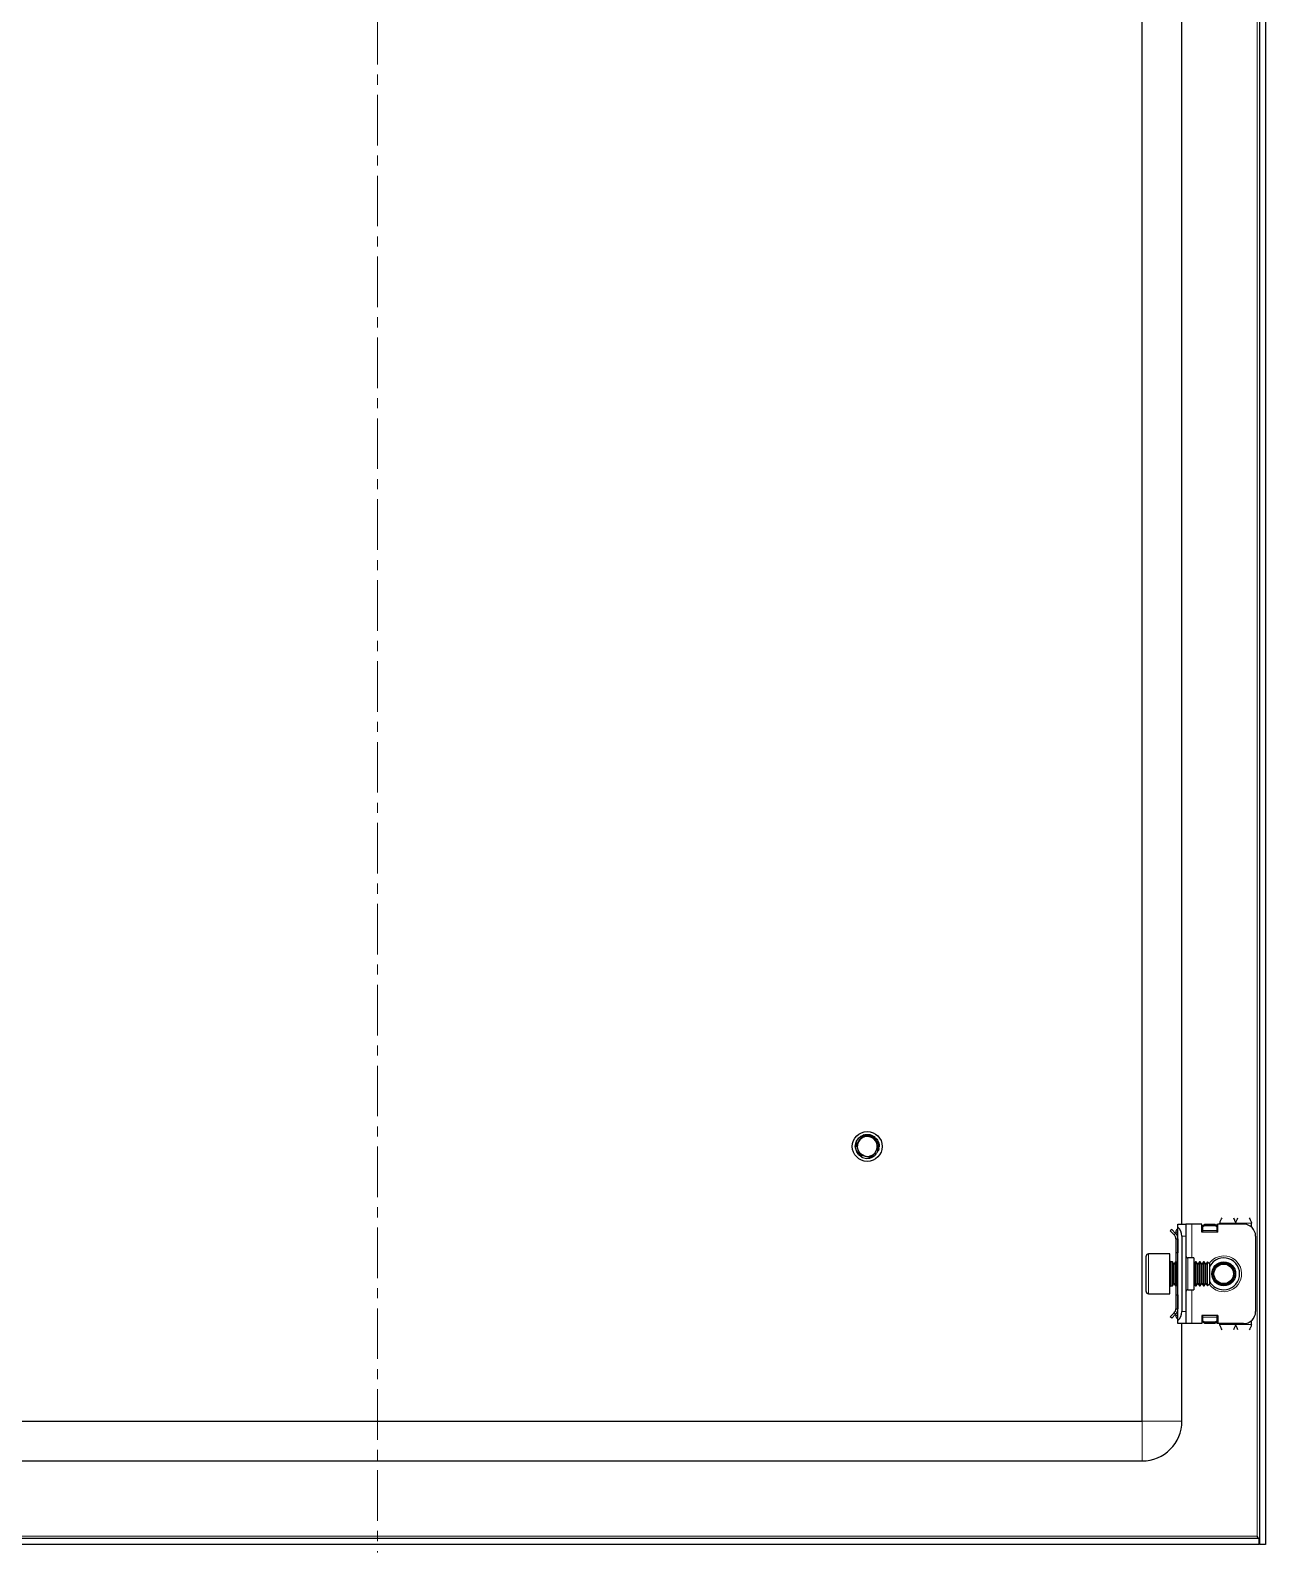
# Model space of a CAD drawing. Header units: millimetres. Extents: x 73 to 1389, y -624 to 1170.
# Drawn here: x 1078.5 to 1388.6, y -504.5 to -122.2 of the extents above; entities that cross this region are included whole.
import ezdxf

# ---------------------------------------------------------------- set-up
doc = ezdxf.new("R2010")
doc.units = ezdxf.units.MM
doc.linetypes.add('CENTERX2', pattern=[20.32, 12.7, -2.54, 2.54, -2.54])
doc.layers.add('FORMAT', color=7, linetype='Continuous')

msp = doc.modelspace()

# ---------------------------------------------------------------- linework, layer by layer
at = {"color": 8, "linetype": 'Continuous', "lineweight": 18}
for p, q in [((1386.47, 1056.42), (1386.47, -500.38)), ((1366.57, -423.98), (1366.07, -423.98)), ((1366.57, -423.48), (1366.37, -423.27)), ((1370.07, -421.98), (1370.07, -430.48)), ((1376.32, -423.63), (1372.82, -423.63)), ((1377.07, -421.73), (1381.07, -421.73)), ((1385.07, -421.73), (1381.07, -421.73)), ((1368.57, -424.98), (1367.57, -424.98)), ((1359.17, -429.48), (1359.17, -431.79)), ((1359.17, -431.79), (1359.17, -439.48)), ((1364.82, -431.48), (1364.82, -437.48)), ((1369.07, -430.48), (1369.07, -438.48)), ((1370.07, -438.48), (1370.07, -446.98)), ((1366.57, -444.98), (1366.07, -444.98)), ((1366.57, -445.48), (1366.37, -445.69)), ((1367.57, -443.98), (1368.57, -443.98)), ((1372.82, -445.33), (1376.32, -445.33)), ((1381.07, -447.23), (1377.07, -447.23)), ((1385.07, -447.23), (1381.07, -447.23)), ((1357.57, -471.48), (1357.57, -481.48)), ((1357.57, -471.48), (1367.57, -471.48)), ((1386.47, -500.38), (944.67, -500.38))]:
    msp.add_line(p, q, dxfattribs=at)
at = {"color": 7, "linetype": 'Continuous', "lineweight": 25}
for p, q in [((1387.07, 1058.52), (1387.07, -502.48)), ((1388.57, 1058.52), (1388.57, -502.48)), ((1357.57, -471.48), (1357.57, 1027.52)), ((1367.57, -421.98), (1367.57, -46.98)), ((1285.79, -401.36), (1285.89, -401.18)), ((1285.8, -401.36), (1285.91, -401.18)), ((1286.31, -400.51), (1286.47, -400.39)), ((1286.34, -400.55), (1286.45, -400.36)), ((1286.76, -400.14), (1286.89, -399.99)), ((1287.04, -399.9), (1287.3, -399.78)), ((1287.6, -399.64), (1287.88, -399.58)), ((1287.97, -399.54), (1287.93, -399.55)), ((1288.12, -399.52), (1288.31, -399.49)), ((1289.11, -399.53), (1289.07, -399.52)), ((1289.29, -399.57), (1289.25, -399.56)), ((1289.47, -399.62), (1289.43, -399.6)), ((1289.47, -399.62), (1289.67, -399.72)), ((1289.65, -399.68), (1289.61, -399.66)), ((1290.01, -399.84), (1289.96, -399.82)), ((1290.01, -399.84), (1290, -399.95)), ((1290.01, -399.84), (1290.15, -399.96)), ((1290.18, -399.95), (1290.14, -399.92)), ((1290.35, -400.07), (1290.31, -400.04)), ((1290.52, -400.19), (1290.48, -400.16)), ((1290.66, -400.33), (1290.63, -400.3)), ((1290.8, -400.47), (1290.77, -400.44)), ((1285.57, -402.48), (1285.57, -402.48)), ((1285.58, -402.28), (1285.64, -401.97)), ((1285.58, -402.28), (1285.58, -402.33)), ((1285.6, -402.08), (1285.59, -402.13)), ((1285.63, -401.87), (1285.63, -401.92)), ((1285.68, -401.68), (1285.67, -401.73)), ((1285.74, -401.5), (1285.72, -401.54)), ((1286.28, -403.35), (1286.12, -402.94)), ((1286.41, -404.56), (1286.29, -404.43)), ((1286.3, -404.44), (1286.32, -404.46)), ((1286.41, -404.56), (1286.45, -404.59)), ((1286.55, -404.7), (1286.59, -404.73)), ((1286.71, -404.83), (1286.75, -404.86)), ((1286.88, -404.96), (1286.92, -404.98)), ((1290.02, -405.11), (1289.8, -405.19)), ((1289.84, -405.2), (1289.88, -405.18)), ((1290.2, -405), (1289.99, -405.12)), ((1290.02, -405.04), (1290.06, -405.08)), ((1290.02, -405.11), (1290.06, -405.08)), ((1291.39, -401.44), (1291.38, -401.43)), ((1291.49, -403.18), (1291.41, -403.42)), ((1291.45, -401.62), (1291.43, -401.57)), ((1291.44, -403.37), (1291.45, -403.33)), ((1291.49, -401.8), (1291.48, -401.75)), ((1291.49, -403.18), (1291.5, -403.14)), ((1291.53, -401.98), (1291.52, -401.93)), ((1291.53, -402.99), (1291.54, -402.94)), ((1291.56, -402.17), (1291.55, -402.12)), ((1291.57, -402.37), (1291.55, -402.61)), ((1291.56, -402.78), (1291.56, -402.73)), ((1291.57, -402.37), (1291.57, -402.32)), ((1291.57, -402.57), (1291.57, -402.52)), ((1288.38, -405.47), (1289.12, -405.4)), ((1289.26, -405.4), (1289.31, -405.39)), ((1289.45, -405.35), (1289.5, -405.33)), ((1289.65, -405.28), (1289.69, -405.26)), ((1365.01, -423.34), (1364.66, -423.69)), ((1365.63, -424.67), (1364.66, -423.69)), ((1365.99, -424.32), (1365.01, -423.34)), ((1365.63, -424.67), (1365.99, -424.32)), ((1366.07, -423.98), (1366.07, -424.37)), ((1366.37, -423.27), (1366.57, -423.07)), ((1366.57, -421.98), (1368.57, -421.98)), ((1366.57, -422.74), (1366.57, -421.98)), ((1366.57, -446.22), (1366.57, -422.74)), ((1368.57, -421.98), (1368.57, -424.98)), ((1370.07, -421.98), (1368.57, -421.98)), ((1372.57, -421.98), (1370.07, -421.98)), ((1372.57, -423.98), (1372.57, -421.98)), ((1376.57, -423.98), (1372.57, -423.98)), ((1372.82, -422.36), (1373.32, -422.01)), ((1373.32, -422.36), (1372.82, -422.71)), ((1372.82, -422.71), (1372.82, -422.36)), ((1372.82, -423.63), (1372.82, -422.71)), ((1372.82, -423.98), (1372.82, -423.63)), ((1373.32, -422.01), (1373.32, -422.36)), ((1373.32, -422.01), (1375.82, -422.01)), ((1373.32, -422.36), (1375.82, -422.36)), ((1375.82, -422.36), (1375.82, -422.01)), ((1375.82, -422.01), (1376.32, -422.36)), ((1376.32, -422.71), (1375.82, -422.36)), ((1376.32, -422.36), (1376.32, -422.71)), ((1376.32, -422.71), (1376.32, -423.63)), ((1376.32, -423.63), (1376.32, -423.98)), ((1376.37, -422.1), (1376.37, -423.98)), ((1376.57, -422.1), (1376.37, -422.1)), ((1376.57, -423.98), (1376.57, -421.98)), ((1383.07, -421.98), (1376.57, -421.98)), ((1377.07, -421.98), (1377.07, -421.73)), ((1385.07, -422.74), (1385.07, -421.73)), ((1366.07, -425.73), (1366.57, -425.73)), ((1366.07, -425.73), (1366.07, -429.23)), ((1366.57, -425.73), (1366.57, -429.23)), ((1367.57, -424.98), (1367.57, -443.98)), ((1368.57, -424.98), (1368.57, -443.98)), ((1386.07, -424.98), (1386.07, -443.98)), ((1358.57, -432.11), (1358.57, -430.08)), ((1364.57, -429.48), (1359.17, -429.48)), ((1364.57, -431.79), (1364.57, -429.48)), ((1364.57, -439.48), (1364.57, -431.79)), ((1365.18, -431.48), (1364.82, -431.48)), ((1365.57, -432.03), (1365.18, -431.48)), ((1365.18, -437.01), (1365.18, -431.48)), ((1365.96, -431.48), (1365.57, -432.03)), ((1366.18, -431.48), (1365.96, -431.48)), ((1365.96, -437.01), (1365.96, -431.48)), ((1366.57, -429.23), (1366.07, -429.23)), ((1366.07, -429.23), (1366.07, -431.48)), ((1366.57, -432.03), (1366.18, -431.48)), ((1366.18, -437.01), (1366.18, -431.48)), ((1370.57, -430.48), (1369.07, -430.48)), ((1370.57, -430.48), (1370.57, -438.48)), ((1370.96, -431.48), (1370.57, -432.03)), ((1371.18, -431.48), (1370.96, -431.48)), ((1370.96, -437.01), (1370.96, -431.48)), ((1371.57, -432.03), (1371.18, -431.48)), ((1371.18, -437.01), (1371.18, -431.48)), ((1371.96, -431.48), (1371.57, -432.03)), ((1372.18, -431.48), (1371.96, -431.48)), ((1371.96, -437.01), (1371.96, -431.48)), ((1372.57, -432.03), (1372.18, -431.48)), ((1372.18, -437.01), (1372.18, -431.48)), ((1372.96, -431.48), (1372.57, -432.03)), ((1373.18, -431.48), (1372.96, -431.48)), ((1372.96, -437.01), (1372.96, -431.48)), ((1373.57, -432.03), (1373.18, -431.48)), ((1373.18, -437.01), (1373.18, -431.48)), ((1373.96, -431.48), (1373.57, -432.03)), ((1374.02, -431.48), (1373.96, -431.48)), ((1373.96, -437.01), (1373.96, -431.48)), ((1374.57, -432.03), (1374.02, -431.48)), ((1374.02, -432.86), (1374.02, -431.48)), ((1358.57, -438.88), (1358.57, -432.11)), ((1365.57, -436.54), (1365.57, -432.03)), ((1371.57, -436.54), (1371.57, -432.03)), ((1372.57, -436.54), (1372.57, -432.03)), ((1373.57, -436.54), (1373.57, -432.03)), ((1374.02, -437.48), (1374.02, -432.86)), ((1374.57, -433.16), (1374.57, -432.03)), ((1374.57, -436.93), (1374.57, -433.16)), ((1359.17, -439.48), (1364.57, -439.48)), ((1364.82, -437.48), (1365.18, -437.48)), ((1365.18, -437.48), (1365.57, -436.93)), ((1365.18, -437.48), (1365.18, -437.01)), ((1365.57, -436.93), (1365.57, -436.54)), ((1365.57, -436.93), (1365.96, -437.48)), ((1365.96, -437.48), (1365.96, -437.01)), ((1365.96, -437.48), (1366.18, -437.48)), ((1366.07, -437.48), (1366.07, -439.73)), ((1366.18, -437.48), (1366.57, -436.93)), ((1366.18, -437.48), (1366.18, -437.01)), ((1369.07, -438.48), (1370.57, -438.48)), ((1370.57, -436.93), (1370.96, -437.48)), ((1370.96, -437.48), (1370.96, -437.01)), ((1370.96, -437.48), (1371.18, -437.48)), ((1371.18, -437.48), (1371.57, -436.93)), ((1371.18, -437.48), (1371.18, -437.01)), ((1371.57, -436.93), (1371.57, -436.54)), ((1371.57, -436.93), (1371.96, -437.48)), ((1371.96, -437.48), (1371.96, -437.01)), ((1371.96, -437.48), (1372.18, -437.48)), ((1372.18, -437.48), (1372.57, -436.93)), ((1372.18, -437.48), (1372.18, -437.01)), ((1372.57, -436.93), (1372.57, -436.54)), ((1372.57, -436.93), (1372.96, -437.48)), ((1372.96, -437.48), (1372.96, -437.01)), ((1372.96, -437.48), (1373.18, -437.48)), ((1373.18, -437.48), (1373.57, -436.93)), ((1373.18, -437.48), (1373.18, -437.01)), ((1373.57, -436.93), (1373.57, -436.54)), ((1373.57, -436.93), (1373.96, -437.48)), ((1373.96, -437.48), (1373.96, -437.01)), ((1373.96, -437.48), (1374.02, -437.48)), ((1374.02, -437.48), (1374.57, -436.93)), ((1366.07, -439.73), (1366.57, -439.73)), ((1366.07, -439.73), (1366.07, -443.23)), ((1366.07, -443.23), (1366.57, -443.23)), ((1366.57, -439.73), (1366.57, -443.23)), ((1365.63, -444.29), (1364.66, -445.27)), ((1365.01, -445.62), (1364.66, -445.27)), ((1365.99, -444.64), (1365.01, -445.62)), ((1365.63, -444.29), (1365.99, -444.64)), ((1366.07, -444.98), (1366.07, -444.52)), ((1366.57, -445.89), (1366.37, -445.69)), ((1366.57, -446.98), (1366.57, -446.22)), ((1368.57, -446.98), (1366.57, -446.98)), ((1367.57, -471.48), (1367.57, -446.98)), ((1368.57, -443.98), (1368.57, -446.98)), ((1370.07, -446.98), (1368.57, -446.98)), ((1372.57, -446.98), (1370.07, -446.98)), ((1376.57, -444.98), (1372.57, -444.98)), ((1372.57, -444.98), (1372.57, -446.98)), ((1372.82, -445.33), (1372.82, -444.98)), ((1372.82, -446.25), (1372.82, -445.33)), ((1372.82, -446.6), (1372.82, -446.25)), ((1372.82, -446.25), (1373.32, -446.6)), ((1373.32, -446.95), (1372.82, -446.6)), ((1373.32, -446.6), (1373.32, -446.95)), ((1375.82, -446.6), (1373.32, -446.6)), ((1375.82, -446.95), (1373.32, -446.95)), ((1375.82, -446.6), (1376.32, -446.25)), ((1375.82, -446.95), (1375.82, -446.6)), ((1376.32, -446.6), (1375.82, -446.95)), ((1376.32, -444.98), (1376.32, -445.33)), ((1376.32, -445.33), (1376.32, -446.25)), ((1376.32, -446.25), (1376.32, -446.6)), ((1376.37, -444.98), (1376.37, -446.86)), ((1376.37, -446.86), (1376.57, -446.86)), ((1376.57, -444.98), (1376.57, -446.98)), ((1383.07, -446.98), (1376.57, -446.98)), ((1377.07, -447.23), (1377.07, -446.98)), ((1385.07, -447.23), (1385.07, -446.22)), ((973.57, -471.48), (1357.57, -471.48)), ((973.57, -481.48), (1357.57, -481.48)), ((1386.47, -500.38), (1386.72, -500.98)), ((1386.87, -500.98), (944.27, -500.98)), ((1386.87, -502.48), (944.27, -502.48)), ((1386.87, -500.98), (1386.87, -502.48)), ((1388.57, -502.48), (1387.07, -502.48))]:
    msp.add_line(p, q, dxfattribs=at)
for centre, radius in [((1288.57, -402.48), 3.75), ((1378.07, -434.48), 3), ((1378.07, -434.48), 2.76), ((1378.07, -434.48), 2.45)]:
    msp.add_circle(centre, radius, dxfattribs=at)
for centre, radius, start, end in [((1288.57, -402.48), 2.5, 108.5944, 168.5944), ((1288.57, -402.48), 2.5, 48.5944, 108.5944), ((1288.57, -402.48), 2.5, 348.5944, 48.5944), ((1288.57, -402.48), 3, 180, 220.7437), ((1288.57, -402.48), 2.5, 168.5944, 190.5165), ((1288.57, -402.48), 3, 239.9286, 266.2193), ((1288.57, -402.48), 2.5, 255.8881, 288.5944), ((1288.57, -402.48), 2.5, 288.5944, 348.5944), ((1367.07, -423.98), 1, 135, 180), ((1364.57, -424.98), 3, 360, 48.1897), ((1383.07, -424.98), 3, 360, 90), ((1359.17, -430.08), 0.6, 90, 180), ((1364.82, -431.23), 0.25, 180, 270), ((1369.07, -429.98), 0.5, 180, 270), ((1378.07, -434.48), 4, 270, 151.045), ((1359.17, -438.88), 0.6, 180, 270), ((1364.82, -437.73), 0.25, 90, 180), ((1369.07, -438.98), 0.5, 90, 180), ((1378.07, -434.48), 4, 208.955, 270), ((1367.07, -444.98), 1, 180, 225), ((1364.57, -443.98), 3, 311.8103, 360), ((1383.07, -443.98), 3, 270, 360), ((1357.57, -471.48), 10, 270, 0)]:
    msp.add_arc(centre, radius, start, end, dxfattribs=at)
at = {"color": 8, "linetype": 'Continuous', "lineweight": 18}
for start, end in [(215.4622, 90), (90, 144.5378)]:
    msp.add_arc((1378.07, -434.48), 4.5, start, end, dxfattribs=at)
at = {"color": 7, "linetype": 'Continuous', "lineweight": 25}
for points, knots in [([(1285.74, -401.5), (1285.95, -401.08), (1286.26, -400.43), (1286.85, -400.03), (1287.05, -399.9)], [0, 0, 0, 0, 0.657042, 1, 1, 1, 1]), ([(1285.81, -401.37), (1285.83, -401.31), (1285.86, -401.18), (1285.92, -401.07), (1285.96, -401.01)], [0, 0, 0, 0, 0.462482, 1, 1, 1, 1]), ([(1285.94, -401.09), (1285.97, -401.02), (1286.05, -400.81), (1286.21, -400.65), (1286.32, -400.54)], [0, 0, 0, 0, 0.333789, 1, 1, 1, 1]), ([(1286.02, -400.96), (1286.04, -400.91), (1286.15, -400.61), (1286.39, -400.4), (1286.6, -400.22)], [0, 0, 0, 0, 0.1718651, 1, 1, 1, 1]), ([(1287.42, -400.12), (1287.35, -400.16), (1287.03, -400.34), (1286.53, -400.81), (1286.23, -401.39), (1286.14, -401.73), (1286.12, -401.79)], [0, 0, 0, 0, 0.104785, 0.513079, 0.918136, 1, 1, 1, 1]), ([(1286.31, -400.51), (1286.3, -400.52), (1286.29, -400.54), (1286.27, -400.56), (1286.26, -400.57)], [0, 0, 0, 0, 0.296796, 1, 1, 1, 1]), ([(1286.43, -400.38), (1286.43, -400.38), (1286.42, -400.4), (1286.41, -400.41), (1286.4, -400.41)], [0, 0, 0, 0, 0.4842322, 1, 1, 1, 1]), ([(1286.57, -400.25), (1286.56, -400.26), (1286.55, -400.27), (1286.54, -400.28), (1286.53, -400.28)], [0, 0, 0, 0, 0.485158, 1, 1, 1, 1]), ([(1286.71, -400.13), (1286.7, -400.13), (1286.69, -400.14), (1286.68, -400.15), (1286.67, -400.16)], [0, 0, 0, 0, 0.484546, 1, 1, 1, 1]), ([(1286.87, -400.01), (1286.86, -400.02), (1286.85, -400.03), (1286.84, -400.03), (1286.83, -400.04)], [0, 0, 0, 0, 0.482687, 1, 1, 1, 1]), ([(1286.87, -400.01), (1286.88, -400), (1286.93, -399.97), (1286.98, -399.95), (1287.03, -399.93)], [0, 0, 0, 0, 0.230751, 1, 1, 1, 1]), ([(1287.04, -399.9), (1287.03, -399.91), (1287.02, -399.92), (1287, -399.92), (1286.99, -399.93)], [0, 0, 0, 0, 0.4801941, 1, 1, 1, 1]), ([(1287.04, -399.9), (1287.07, -399.92), (1287.13, -399.96), (1287.2, -400.03), (1287.23, -400.08), (1287.25, -400.1)], [0, 0, 0, 0, 0.362858, 0.693435, 1, 1, 1, 1]), ([(1287.4, -400.16), (1287.38, -400.16), (1287.34, -400.15), (1287.28, -400.12), (1287.2, -400.07), (1287.11, -400), (1287.07, -399.93), (1287.05, -399.9)], [0, 0, 0, 0, 0.084477, 0.253367, 0.470159, 0.686909, 1, 1, 1, 1]), ([(1287.22, -399.8), (1287.21, -399.81), (1287.19, -399.82), (1287.18, -399.82), (1287.17, -399.83)], [0, 0, 0, 0, 0.477867, 1, 1, 1, 1]), ([(1287.33, -400.11), (1287.33, -400.09), (1287.32, -400.04), (1287.28, -399.97), (1287.23, -399.89), (1287.19, -399.85), (1287.17, -399.83)], [0, 0, 0, 0, 0.154183, 0.462567, 0.728091, 1, 1, 1, 1]), ([(1287.22, -399.8), (1287.25, -399.83), (1287.3, -399.87), (1287.37, -399.94), (1287.41, -400.02), (1287.44, -400.08), (1287.45, -400.12), (1287.45, -400.13)], [0, 0, 0, 0, 0.2607623, 0.4948046, 0.7237939, 0.9427899, 1, 1, 1, 1]), ([(1287.4, -399.72), (1287.4, -399.72), (1287.38, -399.73), (1287.37, -399.73), (1287.36, -399.74)], [0, 0, 0, 0, 0.476486, 1, 1, 1, 1]), ([(1287.49, -400.13), (1287.49, -400.12), (1287.5, -400.06), (1287.49, -399.98), (1287.46, -399.89), (1287.41, -399.81), (1287.38, -399.76), (1287.36, -399.74)], [0, 0, 0, 0, 0.114393, 0.350182, 0.585971, 0.790611, 1, 1, 1, 1]), ([(1287.4, -399.72), (1287.42, -399.71), (1287.48, -399.68), (1287.55, -399.67), (1287.6, -399.66)], [0, 0, 0, 0, 0.301025, 1, 1, 1, 1]), ([(1287.4, -399.72), (1287.43, -399.74), (1287.48, -399.79), (1287.54, -399.87), (1287.58, -399.95), (1287.6, -400.03), (1287.61, -400.09), (1287.6, -400.13), (1287.6, -400.14)], [0, 0, 0, 0, 0.218347, 0.41099, 0.598711, 0.777744, 0.945667, 1, 1, 1, 1]), ([(1287.78, -400.11), (1287.76, -400.11), (1287.71, -400.13), (1287.64, -400.14), (1287.54, -400.14), (1287.47, -400.13), (1287.43, -400.12), (1287.42, -400.12)], [0, 0, 0, 0, 0.099011, 0.388276, 0.61301, 0.895384, 1, 1, 1, 1]), ([(1287.6, -399.64), (1287.59, -399.65), (1287.57, -399.65), (1287.56, -399.66), (1287.55, -399.66)], [0, 0, 0, 0, 0.4765794, 1, 1, 1, 1]), ([(1287.63, -400.14), (1287.63, -400.14), (1287.64, -400.1), (1287.65, -400.03), (1287.65, -399.93), (1287.63, -399.83), (1287.6, -399.74), (1287.57, -399.69), (1287.55, -399.66)], [0, 0, 0, 0, 0.019058, 0.219488, 0.419831, 0.620151, 0.807785, 1, 1, 1, 1]), ([(1287.6, -399.64), (1287.62, -399.67), (1287.67, -399.72), (1287.71, -399.8), (1287.74, -399.89), (1287.75, -399.97), (1287.74, -400.04), (1287.73, -400.08), (1287.72, -400.1)], [0, 0, 0, 0, 0.213002, 0.396975, 0.575181, 0.744364, 0.902779, 1, 1, 1, 1]), ([(1287.79, -399.58), (1287.78, -399.59), (1287.77, -399.59), (1287.75, -399.6), (1287.74, -399.6)], [0, 0, 0, 0, 0.4789775, 1, 1, 1, 1]), ([(1287.75, -400.1), (1287.76, -400.07), (1287.78, -400.02), (1287.8, -399.93), (1287.8, -399.84), (1287.8, -399.73), (1287.76, -399.65), (1287.74, -399.6)], [0, 0, 0, 0, 0.147065, 0.321231, 0.495346, 0.669443, 1, 1, 1, 1]), ([(1288.04, -399.88), (1288.03, -399.89), (1288.01, -399.94), (1287.95, -400.02), (1287.86, -400.08), (1287.8, -400.1), (1287.78, -400.11)], [0, 0, 0, 0, 0.153621, 0.528305, 0.811762, 1, 1, 1, 1]), ([(1287.79, -399.58), (1287.81, -399.61), (1287.84, -399.67), (1287.87, -399.76), (1287.89, -399.84), (1287.88, -399.92), (1287.87, -400), (1287.84, -400.05), (1287.82, -400.08), (1287.81, -400.09)], [0, 0, 0, 0, 0.195461, 0.359649, 0.517607, 0.666788, 0.806268, 0.936243, 1, 1, 1, 1]), ([(1287.86, -400.04), (1287.86, -400.04), (1287.9, -400), (1287.93, -399.91), (1287.95, -399.8), (1287.96, -399.71), (1287.95, -399.63), (1287.94, -399.58), (1287.93, -399.55)], [0, 0, 0, 0, 0.001313, 0.309582, 0.493731, 0.677835, 0.837663, 1, 1, 1, 1]), ([(1287.97, -399.54), (1287.99, -399.57), (1288.01, -399.62), (1288.03, -399.7), (1288.03, -399.79), (1288.01, -399.86), (1287.98, -399.95), (1287.93, -400.01), (1287.9, -400.04)], [0, 0, 0, 0, 0.162579, 0.32416, 0.478216, 0.623372, 0.759205, 1, 1, 1, 1]), ([(1287.9, -400.05), (1287.92, -400.03), (1287.97, -399.99), (1288.01, -399.92), (1288.04, -399.89), (1288.04, -399.88)], [0, 0, 0, 0, 0.41332, 0.833507, 1, 1, 1, 1]), ([(1287.97, -399.54), (1288, -399.53), (1288.33, -399.47), (1288.96, -399.46), (1289.62, -399.65), (1289.96, -399.82), (1290.02, -399.85)], [0, 0, 0, 0, 0.044285, 0.46488, 0.894202, 1, 1, 1, 1]), ([(1290.02, -400.16), (1289.96, -400.13), (1289.63, -399.95), (1288.96, -399.77), (1288.34, -399.8), (1288.04, -399.88), (1288.04, -399.88)], [0, 0, 0, 0, 0.102158, 0.551599, 0.99962, 1, 1, 1, 1]), ([(1288.41, -399.51), (1288.47, -399.5), (1288.64, -399.47), (1288.81, -399.49), (1288.92, -399.5)], [0, 0, 0, 0, 0.399625, 1, 1, 1, 1]), ([(1289.09, -399.54), (1289.14, -399.54), (1289.28, -399.55), (1289.41, -399.6), (1289.51, -399.63)], [0, 0, 0, 0, 0.317385, 1, 1, 1, 1]), ([(1289.94, -400.14), (1289.94, -400.13), (1289.94, -400.1), (1289.95, -400.03), (1289.97, -399.94), (1290.01, -399.88), (1290.02, -399.85)], [0, 0, 0, 0, 0.058255, 0.305509, 0.64716, 1, 1, 1, 1]), ([(1290.02, -400.16), (1290.04, -400.14), (1290.08, -400.09), (1290.12, -400.01), (1290.13, -399.95), (1290.14, -399.92)], [0, 0, 0, 0, 0.351509, 0.671861, 1, 1, 1, 1]), ([(1290.23, -400.6), (1290.22, -400.6), (1290.18, -400.56), (1290.13, -400.5), (1290.08, -400.42), (1290.05, -400.33), (1290.03, -400.24), (1290.02, -400.19), (1290.02, -400.16)], [0, 0, 0, 0, 0.066273, 0.267344, 0.4230955, 0.6187345, 0.8140891, 1, 1, 1, 1]), ([(1290.18, -399.95), (1290.18, -399.98), (1290.17, -400.05), (1290.14, -400.15), (1290.1, -400.23), (1290.06, -400.28), (1290.04, -400.3), (1290.04, -400.3)], [0, 0, 0, 0, 0.275174, 0.522846, 0.765225, 0.99702, 1, 1, 1, 1]), ([(1290.06, -400.35), (1290.07, -400.34), (1290.11, -400.32), (1290.17, -400.27), (1290.24, -400.2), (1290.28, -400.12), (1290.3, -400.06), (1290.31, -400.04)], [0, 0, 0, 0, 0.084965, 0.329338, 0.573716, 0.784411, 1, 1, 1, 1]), ([(1290.35, -400.07), (1290.35, -400.1), (1290.34, -400.17), (1290.3, -400.26), (1290.25, -400.33), (1290.18, -400.39), (1290.14, -400.43), (1290.11, -400.44), (1290.1, -400.45)], [0, 0, 0, 0, 0.222831, 0.420099, 0.612409, 0.79585, 0.967895, 1, 1, 1, 1]), ([(1290.12, -400.47), (1290.12, -400.47), (1290.15, -400.47), (1290.22, -400.43), (1290.3, -400.38), (1290.38, -400.32), (1290.44, -400.25), (1290.46, -400.19), (1290.48, -400.16)], [0, 0, 0, 0, 0.002693, 0.20821, 0.413641, 0.619057, 0.807274, 1, 1, 1, 1]), ([(1290.52, -400.19), (1290.5, -400.23), (1290.49, -400.29), (1290.44, -400.38), (1290.38, -400.44), (1290.31, -400.49), (1290.26, -400.53), (1290.22, -400.53), (1290.21, -400.53)], [0, 0, 0, 0, 0.219212, 0.409339, 0.593597, 0.768568, 0.932394, 1, 1, 1, 1]), ([(1290.22, -400.56), (1290.25, -400.55), (1290.32, -400.54), (1290.41, -400.5), (1290.49, -400.45), (1290.57, -400.38), (1290.61, -400.33), (1290.63, -400.3)], [0, 0, 0, 0, 0.190996, 0.383798, 0.576553, 0.78528, 1, 1, 1, 1]), ([(1290.67, -400.68), (1290.67, -400.69), (1290.64, -400.7), (1290.59, -400.72), (1290.5, -400.73), (1290.4, -400.71), (1290.3, -400.66), (1290.25, -400.62), (1290.23, -400.6)], [0, 0, 0, 0, 0.045866, 0.230744, 0.387461, 0.658246, 0.861978, 1, 1, 1, 1]), ([(1290.66, -400.33), (1290.65, -400.36), (1290.62, -400.42), (1290.56, -400.49), (1290.5, -400.55), (1290.43, -400.59), (1290.36, -400.61), (1290.31, -400.61), (1290.29, -400.61)], [0, 0, 0, 0, 0.211659, 0.390361, 0.562352, 0.724819, 0.876696, 1, 1, 1, 1]), ([(1290.31, -400.63), (1290.32, -400.64), (1290.38, -400.64), (1290.48, -400.62), (1290.59, -400.58), (1290.68, -400.52), (1290.74, -400.47), (1290.77, -400.44)], [0, 0, 0, 0, 0.046579, 0.362688, 0.551736, 0.740753, 1, 1, 1, 1]), ([(1290.31, -400.67), (1290.34, -400.68), (1290.4, -400.7), (1290.5, -400.71), (1290.59, -400.7), (1290.65, -400.69), (1290.67, -400.68)], [0, 0, 0, 0, 0.251795, 0.502165, 0.752314, 1, 1, 1, 1]), ([(1290.8, -400.47), (1290.78, -400.49), (1290.75, -400.54), (1290.69, -400.6), (1290.62, -400.64), (1290.54, -400.67), (1290.47, -400.69), (1290.41, -400.69), (1290.37, -400.68), (1290.35, -400.67)], [0, 0, 0, 0, 0.169226, 0.337427, 0.497935, 0.649179, 0.790582, 0.922688, 1, 1, 1, 1]), ([(1291.41, -402.52), (1291.41, -402.45), (1291.39, -402.05), (1291.21, -401.38), (1290.84, -400.91), (1290.67, -400.68)], [0, 0, 0, 0, 0.108003, 0.585763, 1, 1, 1, 1]), ([(1290.8, -400.47), (1290.92, -400.62), (1291.2, -400.97), (1291.49, -401.63), (1291.55, -402.14), (1291.57, -402.39)], [0, 0, 0, 0, 0.274163, 0.639603, 1, 1, 1, 1]), ([(1290.88, -400.6), (1290.92, -400.64), (1291.06, -400.77), (1291.16, -400.95), (1291.22, -401.07)], [0, 0, 0, 0, 0.2887074, 1, 1, 1, 1]), ([(1291.26, -401.18), (1291.28, -401.21), (1291.37, -401.35), (1291.42, -401.51), (1291.45, -401.64)], [0, 0, 0, 0, 0.192577, 1, 1, 1, 1]), ([(1286.06, -402.19), (1286.06, -402.2), (1286.04, -402.24), (1286, -402.29), (1285.95, -402.34), (1285.88, -402.39), (1285.8, -402.43), (1285.72, -402.46), (1285.64, -402.48), (1285.6, -402.48), (1285.57, -402.48)], [0, 0, 0, 0, 0.060221, 0.18113, 0.301988, 0.42281, 0.589437, 0.75603, 0.87711, 1, 1, 1, 1]), ([(1285.57, -402.49), (1285.57, -402.44), (1285.57, -402.36), (1285.59, -402.28), (1285.59, -402.26)], [0, 0, 0, 0, 0.6598587, 1, 1, 1, 1]), ([(1285.57, -402.49), (1285.61, -402.47), (1285.67, -402.44), (1285.76, -402.41), (1285.82, -402.41), (1285.85, -402.41)], [0, 0, 0, 0, 0.371226, 0.708872, 1, 1, 1, 1]), ([(1286.5, -404.26), (1286.48, -404.24), (1286.23, -404.02), (1285.89, -403.56), (1285.65, -402.95), (1285.59, -402.6), (1285.57, -402.48)], [0, 0, 0, 0, 0.050685, 0.485619, 0.826643, 1, 1, 1, 1]), ([(1285.58, -402.28), (1285.61, -402.27), (1285.68, -402.24), (1285.77, -402.22), (1285.86, -402.22), (1285.95, -402.24), (1285.99, -402.26), (1286.02, -402.27)], [0, 0, 0, 0, 0.235039, 0.445532, 0.651268, 0.847853, 1, 1, 1, 1]), ([(1285.93, -402.35), (1285.9, -402.34), (1285.84, -402.32), (1285.75, -402.31), (1285.66, -402.31), (1285.61, -402.33), (1285.58, -402.33)], [0, 0, 0, 0, 0.237597, 0.516729, 0.755527, 1, 1, 1, 1]), ([(1286.04, -402.24), (1286.01, -402.22), (1285.96, -402.18), (1285.87, -402.14), (1285.77, -402.12), (1285.68, -402.11), (1285.62, -402.12), (1285.59, -402.13)], [0, 0, 0, 0, 0.189173, 0.404697, 0.62022, 0.807935, 1, 1, 1, 1]), ([(1285.6, -402.08), (1285.63, -402.07), (1285.7, -402.04), (1285.8, -402.04), (1285.89, -402.05), (1285.97, -402.07), (1286.03, -402.1), (1286.06, -402.13), (1286.07, -402.14)], [0, 0, 0, 0, 0.214065, 0.402363, 0.585629, 0.760234, 0.923894, 1, 1, 1, 1]), ([(1285.63, -401.87), (1285.64, -401.82), (1285.66, -401.74), (1285.69, -401.67), (1285.7, -401.64)], [0, 0, 0, 0, 0.657988, 1, 1, 1, 1]), ([(1285.63, -401.87), (1285.67, -401.87), (1285.74, -401.86), (1285.83, -401.86), (1285.92, -401.88), (1285.99, -401.92), (1286.05, -401.96), (1286.08, -401.99), (1286.1, -402.01)], [0, 0, 0, 0, 0.208898, 0.388587, 0.562428, 0.727295, 0.881578, 1, 1, 1, 1]), ([(1286.09, -402.13), (1286.09, -402.12), (1286.06, -402.08), (1285.99, -402.03), (1285.91, -401.98), (1285.82, -401.94), (1285.72, -401.92), (1285.66, -401.92), (1285.63, -401.92)], [0, 0, 0, 0, 0.0698715, 0.2584547, 0.4469509, 0.6354224, 0.81547, 1, 1, 1, 1]), ([(1286.1, -401.98), (1286.09, -401.96), (1286.05, -401.92), (1285.99, -401.86), (1285.92, -401.81), (1285.84, -401.77), (1285.76, -401.74), (1285.7, -401.73), (1285.67, -401.73)], [0, 0, 0, 0, 0.137266, 0.30795, 0.478578, 0.649185, 0.822833, 1, 1, 1, 1]), ([(1285.68, -401.68), (1285.71, -401.68), (1285.77, -401.68), (1285.86, -401.69), (1285.94, -401.72), (1286.01, -401.77), (1286.06, -401.82), (1286.1, -401.87), (1286.12, -401.91), (1286.13, -401.93)], [0, 0, 0, 0, 0.165667, 0.330522, 0.488809, 0.638525, 0.778629, 0.909213, 1, 1, 1, 1]), ([(1286.1, -401.84), (1286.09, -401.83), (1286.07, -401.79), (1286.02, -401.72), (1285.95, -401.65), (1285.87, -401.6), (1285.8, -401.56), (1285.75, -401.55), (1285.72, -401.54)], [0, 0, 0, 0, 0.076151, 0.276704, 0.47712, 0.677473, 0.837574, 1, 1, 1, 1]), ([(1285.74, -401.5), (1285.77, -401.5), (1285.82, -401.51), (1285.9, -401.54), (1285.97, -401.58), (1286.03, -401.64), (1286.08, -401.7), (1286.11, -401.76), (1286.13, -401.81), (1286.13, -401.85), (1286.13, -401.86)], [0, 0, 0, 0, 0.154027, 0.307095, 0.452862, 0.590123, 0.718565, 0.838856, 0.95247, 1, 1, 1, 1]), ([(1286.06, -402.15), (1286.06, -402.25), (1286.04, -402.52), (1286.09, -402.78), (1286.12, -402.94)], [0, 0, 0, 0, 0.408521, 1, 1, 1, 1]), ([(1286.12, -401.99), (1286.12, -401.99), (1286.11, -402.04), (1286.09, -402.1), (1286.07, -402.14), (1286.06, -402.15)], [0, 0, 0, 0, 0.157682, 0.80304, 1, 1, 1, 1]), ([(1286.12, -401.79), (1286.13, -401.82), (1286.14, -401.89), (1286.13, -401.96), (1286.12, -401.99)], [0, 0, 0, 0, 0.5444726, 1, 1, 1, 1]), ([(1287.57, -404.71), (1287.49, -404.68), (1287.17, -404.52), (1286.66, -404.1), (1286.41, -403.6), (1286.28, -403.35)], [0, 0, 0, 0, 0.130652, 0.560007, 1, 1, 1, 1]), ([(1286.3, -404.44), (1286.32, -404.41), (1286.35, -404.37), (1286.41, -404.31), (1286.47, -404.28), (1286.5, -404.26), (1286.5, -404.26)], [0, 0, 0, 0, 0.315056, 0.630194, 0.945514, 1, 1, 1, 1]), ([(1286.86, -404.31), (1286.83, -404.3), (1286.77, -404.29), (1286.69, -404.29), (1286.61, -404.3), (1286.53, -404.32), (1286.42, -404.37), (1286.36, -404.42), (1286.32, -404.46)], [0, 0, 0, 0, 0.149407, 0.278563, 0.407661, 0.536722, 0.727045, 1, 1, 1, 1]), ([(1286.41, -404.56), (1286.43, -404.53), (1286.46, -404.48), (1286.52, -404.42), (1286.58, -404.37), (1286.65, -404.33), (1286.73, -404.31), (1286.8, -404.3), (1286.85, -404.31), (1286.88, -404.32)], [0, 0, 0, 0, 0.159446, 0.318034, 0.469983, 0.61348, 0.747649, 0.872856, 1, 1, 1, 1]), ([(1286.93, -404.36), (1286.92, -404.36), (1286.89, -404.36), (1286.82, -404.37), (1286.74, -404.38), (1286.65, -404.42), (1286.58, -404.46), (1286.51, -404.52), (1286.47, -404.57), (1286.45, -404.59)], [0, 0, 0, 0, 0.018281, 0.175639, 0.332896, 0.490097, 0.647274, 0.821632, 1, 1, 1, 1]), ([(1286.5, -404.26), (1286.52, -404.26), (1286.56, -404.25), (1286.65, -404.24), (1286.75, -404.25), (1286.84, -404.29), (1286.92, -404.34), (1287, -404.43), (1287.07, -404.54), (1287.1, -404.63), (1287.11, -404.67)], [0, 0, 0, 0, 0.073646, 0.169563, 0.351373, 0.438893, 0.519676, 0.682906, 0.8512, 1, 1, 1, 1]), ([(1286.55, -404.7), (1286.57, -404.67), (1286.59, -404.6), (1286.65, -404.53), (1286.71, -404.46), (1286.78, -404.42), (1286.85, -404.39), (1286.91, -404.37), (1286.94, -404.37), (1286.94, -404.37)], [0, 0, 0, 0, 0.198035, 0.367663, 0.531495, 0.686664, 0.831818, 0.981917, 1, 1, 1, 1]), ([(1287, -404.44), (1286.99, -404.44), (1286.95, -404.45), (1286.88, -404.47), (1286.79, -404.52), (1286.71, -404.58), (1286.64, -404.65), (1286.61, -404.7), (1286.59, -404.73)], [0, 0, 0, 0, 0.0505, 0.241124, 0.431653, 0.622154, 0.808692, 1, 1, 1, 1]), ([(1286.71, -404.83), (1286.72, -404.8), (1286.73, -404.73), (1286.78, -404.64), (1286.83, -404.57), (1286.9, -404.52), (1286.96, -404.48), (1287, -404.47), (1287.02, -404.46)], [0, 0, 0, 0, 0.209239, 0.392702, 0.571062, 0.740844, 0.899958, 1, 1, 1, 1]), ([(1287.07, -404.54), (1287.04, -404.55), (1286.98, -404.58), (1286.91, -404.63), (1286.84, -404.7), (1286.78, -404.78), (1286.76, -404.83), (1286.75, -404.86)], [0, 0, 0, 0, 0.172104, 0.391099, 0.610089, 0.802801, 1, 1, 1, 1]), ([(1286.88, -404.96), (1286.88, -404.92), (1286.89, -404.85), (1286.92, -404.76), (1286.97, -404.68), (1287.02, -404.62), (1287.06, -404.59), (1287.08, -404.58)], [0, 0, 0, 0, 0.240212, 0.454711, 0.664287, 0.864517, 1, 1, 1, 1]), ([(1287.11, -404.69), (1287.09, -404.71), (1287.04, -404.75), (1286.99, -404.82), (1286.94, -404.9), (1286.93, -404.95), (1286.92, -404.98)], [0, 0, 0, 0, 0.228254, 0.510351, 0.752319, 1, 1, 1, 1]), ([(1287.05, -405.07), (1287.05, -405.03), (1287.05, -404.96), (1287.08, -404.86), (1287.11, -404.8), (1287.13, -404.78), (1287.13, -404.78)], [0, 0, 0, 0, 0.357139, 0.680979, 0.998183, 1, 1, 1, 1]), ([(1287.11, -404.67), (1287.11, -404.68), (1287.12, -404.73), (1287.13, -404.8), (1287.13, -404.89), (1287.11, -404.99), (1287.08, -405.05), (1287.07, -405.08)], [0, 0, 0, 0, 0.113604, 0.31095, 0.508229, 0.75166, 1, 1, 1, 1]), ([(1287.96, -404.9), (1287.68, -404.85), (1287.38, -404.8), (1287.12, -404.67), (1287.11, -404.67)], [0, 0, 0, 0, 0.965671, 1, 1, 1, 1]), ([(1287.96, -404.9), (1287.87, -404.87), (1287.73, -404.81), (1287.61, -404.74), (1287.57, -404.71)], [0, 0, 0, 0, 0.6817331, 1, 1, 1, 1]), ([(1289.12, -405.4), (1289.11, -405.39), (1289.09, -405.34), (1289.08, -405.27), (1289.08, -405.18), (1289.09, -405.11), (1289.13, -405.03), (1289.19, -404.95), (1289.29, -404.88), (1289.35, -404.86), (1289.37, -404.85)], [0, 0, 0, 0, 0.098631, 0.238541, 0.378532, 0.49895, 0.601027, 0.777401, 0.9101, 1, 1, 1, 1]), ([(1289.27, -404.9), (1289.27, -404.9), (1289.24, -404.93), (1289.2, -404.99), (1289.16, -405.07), (1289.13, -405.16), (1289.11, -405.25), (1289.11, -405.34), (1289.12, -405.38), (1289.12, -405.4)], [0, 0, 0, 0, 0.036757, 0.1961925, 0.355485, 0.5146899, 0.7197462, 0.8820053, 1, 1, 1, 1]), ([(1289.26, -405.4), (1289.25, -405.37), (1289.22, -405.32), (1289.2, -405.24), (1289.19, -405.15), (1289.2, -405.07), (1289.22, -404.98), (1289.26, -404.92), (1289.29, -404.89)], [0, 0, 0, 0, 0.16279, 0.324686, 0.479688, 0.626058, 0.76302, 1, 1, 1, 1]), ([(1289.35, -404.87), (1289.34, -404.89), (1289.31, -404.94), (1289.28, -405.03), (1289.27, -405.12), (1289.27, -405.25), (1289.29, -405.34), (1289.31, -405.39)], [0, 0, 0, 0, 0.13286, 0.29106, 0.491007, 0.69089, 1, 1, 1, 1]), ([(1289.45, -405.35), (1289.43, -405.32), (1289.39, -405.27), (1289.35, -405.18), (1289.33, -405.1), (1289.33, -405.01), (1289.34, -404.94), (1289.36, -404.88), (1289.37, -404.86), (1289.38, -404.85)], [0, 0, 0, 0, 0.198483, 0.367712, 0.531083, 0.685778, 0.830503, 0.965152, 1, 1, 1, 1]), ([(1289.37, -404.85), (1289.38, -404.85), (1289.43, -404.83), (1289.51, -404.82), (1289.61, -404.82), (1289.7, -404.83), (1289.79, -404.86), (1289.86, -404.89), (1289.94, -404.94), (1290, -404.99), (1290.03, -405.02), (1290.04, -405.03)], [0, 0, 0, 0, 0.0429601, 0.1733, 0.2742626, 0.4010814, 0.5277159, 0.6542588, 0.7807587, 0.9368521, 1, 1, 1, 1]), ([(1289.46, -404.83), (1289.46, -404.84), (1289.44, -404.88), (1289.43, -404.95), (1289.42, -405.05), (1289.43, -405.15), (1289.45, -405.25), (1289.48, -405.3), (1289.5, -405.33)], [0, 0, 0, 0, 0.043388, 0.23288, 0.422274, 0.611632, 0.803279, 1, 1, 1, 1]), ([(1289.65, -405.28), (1289.62, -405.26), (1289.57, -405.21), (1289.52, -405.13), (1289.49, -405.04), (1289.47, -404.96), (1289.47, -404.89), (1289.48, -404.84), (1289.49, -404.83)], [0, 0, 0, 0, 0.208724, 0.39105, 0.568219, 0.73683, 0.894853, 1, 1, 1, 1]), ([(1289.58, -404.82), (1289.58, -404.85), (1289.57, -404.91), (1289.58, -405.01), (1289.6, -405.1), (1289.64, -405.19), (1289.67, -405.24), (1289.69, -405.26)], [0, 0, 0, 0, 0.181695, 0.396783, 0.61186, 0.803681, 1, 1, 1, 1]), ([(1289.84, -405.2), (1289.81, -405.18), (1289.75, -405.14), (1289.69, -405.06), (1289.65, -404.98), (1289.62, -404.9), (1289.62, -404.85), (1289.62, -404.82)], [0, 0, 0, 0, 0.234253, 0.442787, 0.646465, 0.841043, 1, 1, 1, 1]), ([(1289.73, -404.84), (1289.73, -404.84), (1289.73, -404.88), (1289.74, -404.94), (1289.78, -405.04), (1289.82, -405.11), (1289.86, -405.16), (1289.88, -405.18)], [0, 0, 0, 0, 0.00279, 0.269575, 0.536371, 0.765499, 1, 1, 1, 1]), ([(1290.02, -405.11), (1289.99, -405.09), (1289.93, -405.05), (1289.86, -404.98), (1289.82, -404.92), (1289.8, -404.88), (1289.8, -404.87)], [0, 0, 0, 0, 0.3195142, 0.6084926, 0.891527, 1, 1, 1, 1]), ([(1290.04, -405.03), (1290.11, -404.98), (1290.46, -404.75), (1290.95, -404.25), (1291.17, -403.69), (1291.27, -403.45)], [0, 0, 0, 0, 0.128781, 0.613629, 1, 1, 1, 1]), ([(1291.27, -403.45), (1291.27, -403.45), (1291.24, -403.44), (1291.19, -403.41), (1291.13, -403.36), (1291.08, -403.31), (1291.04, -403.23), (1291.01, -403.13), (1291.01, -403.03), (1291.02, -402.98), (1291.02, -402.97)], [0, 0, 0, 0, 0.022761, 0.192243, 0.346896, 0.477535, 0.588677, 0.783334, 0.968624, 1, 1, 1, 1]), ([(1291.01, -403.05), (1291.01, -403.08), (1291.02, -403.14), (1291.06, -403.23), (1291.11, -403.3), (1291.17, -403.37), (1291.23, -403.42), (1291.26, -403.44), (1291.27, -403.45)], [0, 0, 0, 0, 0.182737, 0.363423, 0.543947, 0.724373, 0.904747, 1, 1, 1, 1]), ([(1291.44, -403.37), (1291.41, -403.37), (1291.35, -403.37), (1291.27, -403.34), (1291.19, -403.31), (1291.13, -403.26), (1291.08, -403.21), (1291.04, -403.14), (1291.02, -403.1), (1291.01, -403.07), (1291.01, -403.07)], [0, 0, 0, 0, 0.159812, 0.318711, 0.470648, 0.614013, 0.748131, 0.873387, 0.991083, 1, 1, 1, 1]), ([(1291.02, -402.97), (1291.03, -402.95), (1291.05, -402.87), (1291.11, -402.77), (1291.17, -402.68), (1291.24, -402.62), (1291.31, -402.57), (1291.37, -402.54), (1291.4, -402.52), (1291.41, -402.52)], [0, 0, 0, 0, 0.125166, 0.336769, 0.488675, 0.640371, 0.791962, 0.943503, 1, 1, 1, 1]), ([(1291.03, -403.02), (1291.04, -403.04), (1291.06, -403.08), (1291.12, -403.15), (1291.19, -403.22), (1291.28, -403.27), (1291.36, -403.31), (1291.42, -403.32), (1291.45, -403.33)], [0, 0, 0, 0, 0.112687, 0.266978, 0.464332, 0.661607, 0.829157, 1, 1, 1, 1]), ([(1291.49, -403.18), (1291.45, -403.19), (1291.39, -403.2), (1291.29, -403.18), (1291.21, -403.16), (1291.14, -403.12), (1291.08, -403.07), (1291.05, -403.03), (1291.04, -403.01)], [0, 0, 0, 0, 0.207037, 0.38272, 0.55212, 0.712365, 0.86221, 1, 1, 1, 1]), ([(1291.53, -402.99), (1291.5, -402.99), (1291.43, -403.01), (1291.33, -403.01), (1291.25, -403), (1291.17, -402.97), (1291.1, -402.93), (1291.07, -402.89), (1291.05, -402.88)], [0, 0, 0, 0, 0.205811, 0.38496, 0.558827, 0.724121, 0.878934, 1, 1, 1, 1]), ([(1291.07, -402.93), (1291.09, -402.95), (1291.13, -403), (1291.21, -403.06), (1291.3, -403.1), (1291.4, -403.13), (1291.47, -403.14), (1291.5, -403.14)], [0, 0, 0, 0, 0.183111, 0.381533, 0.579913, 0.787111, 1, 1, 1, 1]), ([(1291.1, -402.8), (1291.12, -402.82), (1291.17, -402.86), (1291.26, -402.9), (1291.35, -402.93), (1291.45, -402.94), (1291.51, -402.94), (1291.54, -402.94)], [0, 0, 0, 0, 0.19243, 0.403622, 0.614801, 0.805152, 1, 1, 1, 1]), ([(1291.56, -402.78), (1291.52, -402.79), (1291.46, -402.82), (1291.36, -402.83), (1291.27, -402.83), (1291.19, -402.8), (1291.13, -402.79), (1291.11, -402.77), (1291.11, -402.77)], [0, 0, 0, 0, 0.227908, 0.430276, 0.627707, 0.816134, 0.99284, 1, 1, 1, 1]), ([(1291.18, -402.68), (1291.18, -402.68), (1291.22, -402.71), (1291.29, -402.73), (1291.38, -402.75), (1291.48, -402.75), (1291.53, -402.74), (1291.56, -402.73)], [0, 0, 0, 0, 0.050156, 0.304513, 0.55888, 0.776903, 1, 1, 1, 1]), ([(1291.57, -402.57), (1291.54, -402.59), (1291.48, -402.62), (1291.38, -402.64), (1291.3, -402.65), (1291.24, -402.64), (1291.22, -402.64)], [0, 0, 0, 0, 0.2937792, 0.5589816, 0.8184942, 1, 1, 1, 1]), ([(1291.45, -403.31), (1291.44, -403.33), (1291.43, -403.45), (1291.37, -403.55), (1291.33, -403.63)], [0, 0, 0, 0, 0.218168, 1, 1, 1, 1]), ([(1291.35, -402.55), (1291.37, -402.55), (1291.41, -402.56), (1291.49, -402.55), (1291.54, -402.53), (1291.57, -402.52)], [0, 0, 0, 0, 0.236131, 0.613435, 1, 1, 1, 1]), ([(1291.46, -401.74), (1291.48, -401.78), (1291.54, -401.93), (1291.55, -402.09), (1291.56, -402.21)], [0, 0, 0, 0, 0.2829098, 1, 1, 1, 1]), ([(1377.07, -421.73), (1377.17, -421.49), (1377.36, -421), (1377.55, -420.6), (1377.64, -420.41)], [0, 0, 0, 0, 0.502065, 1, 1, 1, 1]), ([(1380.5, -420.42), (1380.58, -420.58), (1380.76, -420.92), (1380.95, -421.41), (1381.06, -421.69), (1381.07, -421.73)], [0, 0, 0, 0, 0.4154826, 0.9171518, 1, 1, 1, 1]), ([(1381.07, -421.73), (1381.17, -421.49), (1381.36, -421), (1381.55, -420.6), (1381.64, -420.41)], [0, 0, 0, 0, 0.502065, 1, 1, 1, 1]), ([(1384.5, -420.42), (1384.58, -420.58), (1384.76, -420.92), (1384.95, -421.41), (1385.06, -421.69), (1385.07, -421.73)], [0, 0, 0, 0, 0.415483, 0.917152, 1, 1, 1, 1]), ([(1366.57, -425.73), (1366.55, -425.49), (1366.5, -425.01), (1366.21, -424.55), (1366.01, -424.34), (1365.99, -424.32)], [0, 0, 0, 0, 0.461863, 0.923726, 1, 1, 1, 1]), ([(1366.07, -425.73), (1366.05, -425.54), (1366.02, -425.25), (1365.84, -424.9), (1365.7, -424.75), (1365.63, -424.67)], [0, 0, 0, 0, 0.485042, 0.738404, 1, 1, 1, 1]), ([(1365.63, -444.29), (1365.75, -444.14), (1365.94, -443.91), (1366.05, -443.53), (1366.07, -443.33), (1366.07, -443.23)], [0, 0, 0, 0, 0.485042, 0.738404, 1, 1, 1, 1]), ([(1365.99, -444.64), (1366.14, -444.46), (1366.45, -444.08), (1366.57, -443.55), (1366.57, -443.27), (1366.57, -443.23)], [0, 0, 0, 0, 0.461863, 0.923726, 1, 1, 1, 1]), ([(1377.65, -448.54), (1377.57, -448.39), (1377.39, -448.04), (1377.2, -447.55), (1377.09, -447.27), (1377.07, -447.23)], [0, 0, 0, 0, 0.415483, 0.917152, 1, 1, 1, 1]), ([(1381.07, -447.23), (1380.98, -447.47), (1380.79, -447.96), (1380.6, -448.36), (1380.5, -448.55)], [0, 0, 0, 0, 0.502065, 1, 1, 1, 1]), ([(1381.65, -448.54), (1381.57, -448.39), (1381.39, -448.04), (1381.2, -447.55), (1381.09, -447.27), (1381.07, -447.23)], [0, 0, 0, 0, 0.415483, 0.917152, 1, 1, 1, 1]), ([(1385.07, -447.23), (1384.98, -447.47), (1384.79, -447.96), (1384.6, -448.36), (1384.5, -448.55)], [0, 0, 0, 0, 0.502065, 1, 1, 1, 1]), ([(1386.87, -501.37), (1386.88, -501.39), (1387.03, -501.76), (1387.05, -502.13), (1387.07, -502.48)], [0, 0, 0, 0, 0.0540971, 1, 1, 1, 1])]:
    msp.add_open_spline(points, degree=3, knots=knots, dxfattribs=at)
msp.add_open_spline([(1386.87, -500.98), (1386.84, -500.97), (1386.77, -500.95), (1386.67, -500.81), (1386.57, -500.62), (1386.51, -500.46), (1386.47, -500.38)], degree=3, dxfattribs=at)
at = {"layer": 'FORMAT', "linetype": 'CENTERX2', "lineweight": 18}
msp.add_line((1165.57, 1060.52), (1165.57, -504.48), dxfattribs=at)

doc.saveas('drawing.dxf')
